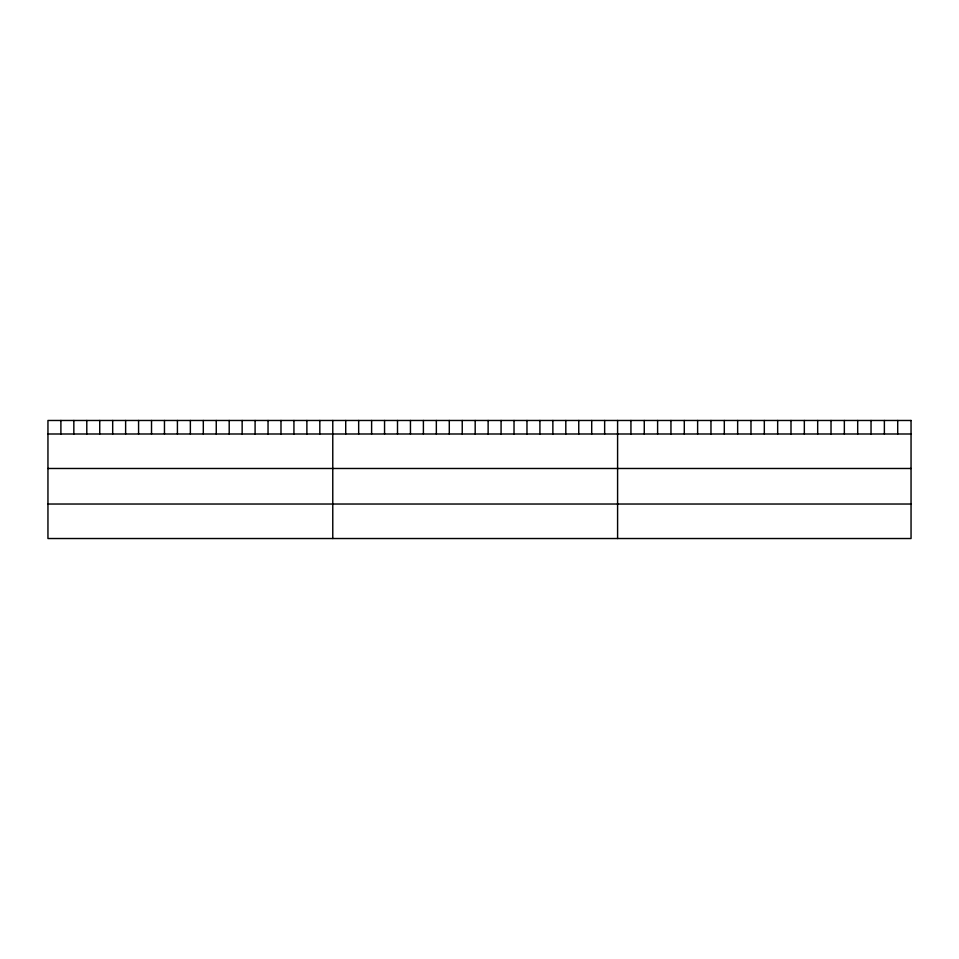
<?xml version="1.0" encoding="UTF-8"?>
<svg xmlns="http://www.w3.org/2000/svg" width="959" height="959" viewBox="0 0 959 959"><rect width="100%" height="100%" fill="white"/><g stroke="black" fill="none" stroke-linecap="round" stroke-linejoin="round"><path stroke-width="1.44" d="M47.95 433.995L911.05 433.995M47.95 468.483L911.05 468.483M47.95 504.026L911.05 504.026M897.708 420.474L897.708 433.995M884.378 420.474L884.378 433.995M871.036 420.474L871.036 433.995M857.694 420.474L857.694 433.995M844.352 420.474L844.352 433.995M831.021 420.474L831.021 433.995M817.679 420.474L817.679 433.995M804.337 420.474L804.337 433.995M790.995 420.474L790.995 433.995M777.665 420.474L777.665 433.995M764.323 420.474L764.323 433.995M750.981 420.474L750.981 433.995M737.651 420.474L737.651 433.995M724.309 420.474L724.309 433.995M710.967 420.474L710.967 433.995M697.625 420.474L697.625 433.995M684.294 420.474L684.294 433.995M670.952 420.474L670.952 433.995M657.61 420.474L657.61 433.995M644.268 420.474L644.268 433.995M630.938 420.474L630.938 433.995M617.596 420.474L617.596 538.526M604.649 420.474L604.649 433.995M591.703 420.474L591.703 433.995M578.756 420.474L578.756 433.995M565.81 420.474L565.81 433.995M552.863 420.474L552.863 433.995M539.917 420.474L539.917 433.995M526.971 420.474L526.971 433.995M514.024 420.474L514.024 433.995M501.077 420.474L501.077 433.995M488.131 420.474L488.131 433.995M475.184 420.474L475.184 433.995M462.238 420.474L462.238 433.995M449.291 420.474L449.291 433.995M436.345 420.474L436.345 433.995M423.398 420.474L423.398 433.995M410.452 420.474L410.452 433.995M397.506 420.474L397.506 433.995M384.559 420.474L384.559 433.995M371.613 420.474L371.613 433.995M358.666 420.474L358.666 433.995M345.719 420.474L345.719 433.995M332.773 420.474L332.773 538.526M319.827 420.474L319.827 433.995M306.88 420.474L306.88 433.995M293.933 420.474L293.933 433.995M280.987 420.474L280.987 433.995M268.041 420.474L268.041 433.995M255.094 420.474L255.094 433.995M242.148 420.474L242.148 433.995M229.201 420.474L229.201 433.995M216.255 420.474L216.255 433.995M203.308 420.474L203.308 433.995M190.362 420.474L190.362 433.995M177.415 420.474L177.415 433.995M164.468 420.474L164.468 433.995M151.522 420.474L151.522 433.995M138.576 420.474L138.576 433.995M125.629 420.474L125.629 433.995M112.683 420.474L112.683 433.995M99.736 420.474L99.736 433.995M86.79 420.474L86.79 433.995M73.843 420.474L73.843 433.995M60.896 420.474L60.896 433.995M911.05 420.474L47.95 420.474L47.95 538.526L911.05 538.526L911.05 420.474"/></g></svg>
